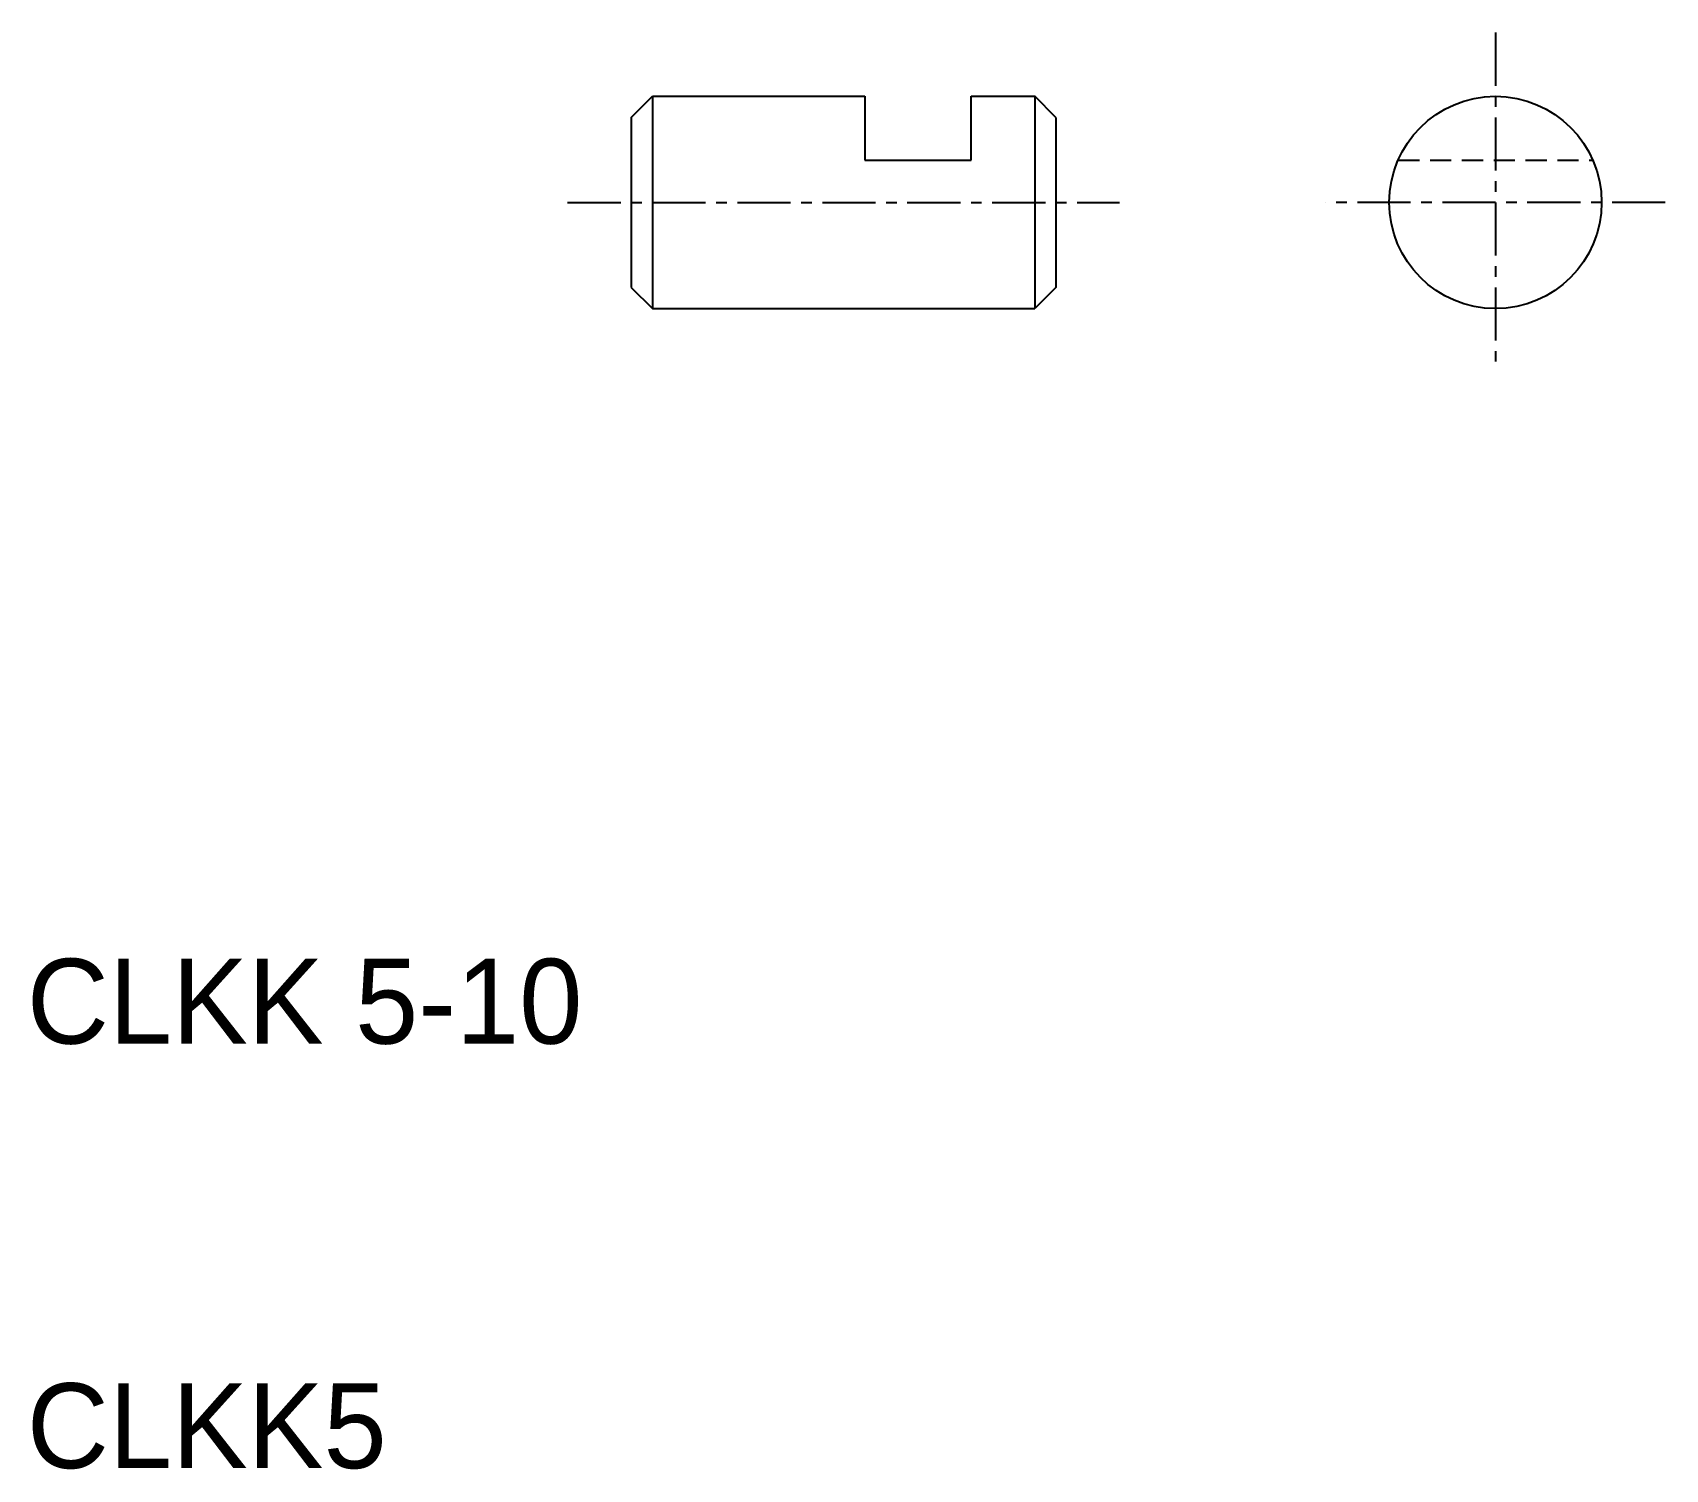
# Model space of a CAD drawing. Extents: x -15.6 to 22.8, y 165.5 to 199.4.
import ezdxf

# ---------------------------------------------------------------- set-up
doc = ezdxf.new("R2010")
doc.units = 0
doc.linetypes.add('CENTER', pattern=[2, 1.25, -0.25, 0.25, -0.25])
doc.linetypes.add('DASHED', pattern=[0.75, 0.5, -0.25])
doc.layers.get('0').update_dxf_attribs({"linetype": 'CONTINUOUS'})
doc.layers.add('CENTER', color=1, linetype='CENTER')

msp = doc.modelspace()

# ---------------------------------------------------------------- linework, layer by layer
at = {"color": 7, "linetype": 'CONTINUOUS'}
for p, q in [((-1.538, 197.361), (-1.038, 197.861)), ((-1.038, 197.861), (3.962, 197.861)), ((-1.038, 197.861), (-1.038, 192.861)), ((3.962, 197.861), (3.962, 196.361)), ((6.462, 196.361), (6.462, 197.861)), ((6.462, 197.861), (7.962, 197.861)), ((7.962, 197.861), (7.962, 192.861)), ((8.462, 197.361), (7.962, 197.861)), ((-1.538, 197.361), (-1.538, 193.361)), ((8.462, 197.361), (8.462, 193.361)), ((3.962, 196.361), (6.462, 196.361)), ((-1.538, 193.361), (-1.038, 192.861)), ((8.462, 193.361), (7.962, 192.861)), ((-1.038, 192.861), (7.962, 192.861))]:
    msp.add_line(p, q, dxfattribs=at)
at = {"color": 3, "linetype": 'DASHED'}
msp.add_line((16.521, 196.361), (21.104, 196.361), dxfattribs=at)
at = {"color": 7, "linetype": 'CONTINUOUS'}
msp.add_circle((18.812, 195.361), 2.5, dxfattribs=at)
at = {"layer": 'CENTER', "color": 1, "linetype": 'CENTER'}
for p, q in [((18.812, 199.361), (18.812, 191.361)), ((-3.038, 195.361), (9.962, 195.361)), ((22.812, 195.361), (14.812, 195.361))]:
    msp.add_line(p, q, dxfattribs=at)

# ---------------------------------------------------------------- texts
at = {"color": 7, "linetype": 'CONTINUOUS'}
for s, p in [('CLKK 5-10', (-15.772, 175.545)), ('CLKK5', (-15.772, 165.545))]:
    msp.add_text(s, height=2, dxfattribs=at).set_placement(p)

doc.saveas('drawing.dxf')
